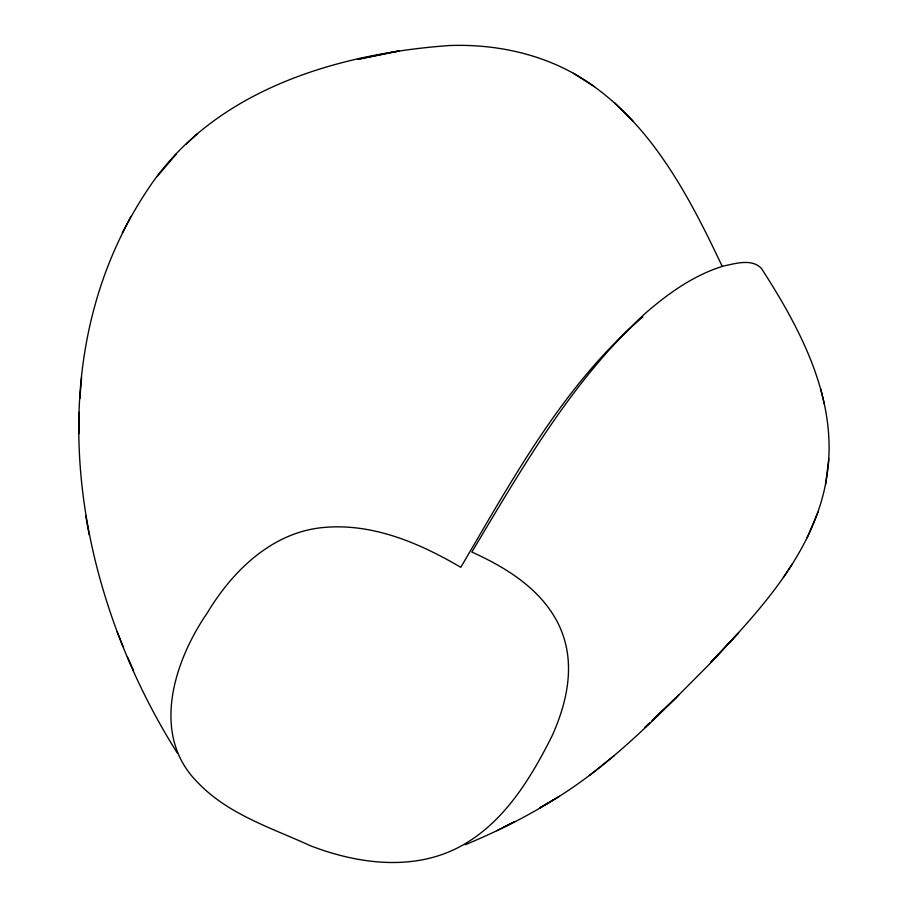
<?xml version="1.0" encoding="UTF-8"?>
<svg xmlns="http://www.w3.org/2000/svg" width="908" height="908" viewBox="0 0 908 908"><rect width="100%" height="100%" fill="white"/><g stroke="black" fill="none" stroke-linecap="round" stroke-linejoin="round"><path stroke-width="1.36" d="M722.235 266.453C687.594 192.893 646.712 114.907 573.425 73.287C535.731 52.448 492.181 43.97 449.369 45.536C336.505 53.629 212.96 90.289 147.607 189.738C34.005 360.158 73.06 588.259 177.401 753.152M78.803 433.627L79.166 412.346M738.624 632.865L710.896 662.25C762.13 608.303 818.153 547.921 827.665 470.696C836.904 397.273 799.903 328.004 761.426 268.428C752.017 258.371 735.639 263.524 723.937 265.908C694.314 274.818 668.572 293.125 645.463 313.203C572.131 380.214 522.384 467.734 471.831 552.053C505.166 567.08 538.909 587.714 556.774 620.845A102.354 99.312 11.3 0 1 565.196 642.308C573.481 673.679 565.151 706.708 552.234 735.571C530.159 779.734 502.238 825.497 456.588 848.39C410.802 871.09 356.742 863.565 310.649 845.836C271.617 827.926 228.124 814.442 197.762 782.514C150.047 735.105 174.086 661.092 207.251 613.002C232.516 570.769 272.389 531.986 323.713 527.48C372.541 522.963 419.564 543.075 460.776 567.307C513.065 478.561 563.448 384.754 642.875 316.881M79.847 398.669L81.584 377.319M828.834 459.028L825.542 484.679M817.972 512.294L807.121 537.854M130.911 216.376L122.33 232.823M783.298 577.636L792.275 563.97M157.424 176.186L176.504 153.804M737.807 633.625L709.908 663.691L676.483 697.287C634.998 738.703 591.46 779.439 539.749 807.882L559.453 796.339M649.81 722.779L644.805 727.569L648.891 723.665M652.807 719.908L678.809 695.017M651.955 720.736L676.483 697.287M186.446 143.975L196.945 134.112M589.496 775.477L614.307 755.57M553.369 799.88C525.482 817.563 495.643 831.966 465.259 844.78M496.801 830.729L513.996 821.967L503.486 827.29M594.524 86.623L573.425 73.287M614.398 102.559L633.035 121.105M127.495 656.972L133.59 670.694M117.189 631.889L123.125 646.655M824.294 403.912L820.719 389.021M85.704 515.699L89.2 534.948M399.35 50.871L358.183 59.247L399.35 50.871"/></g></svg>
